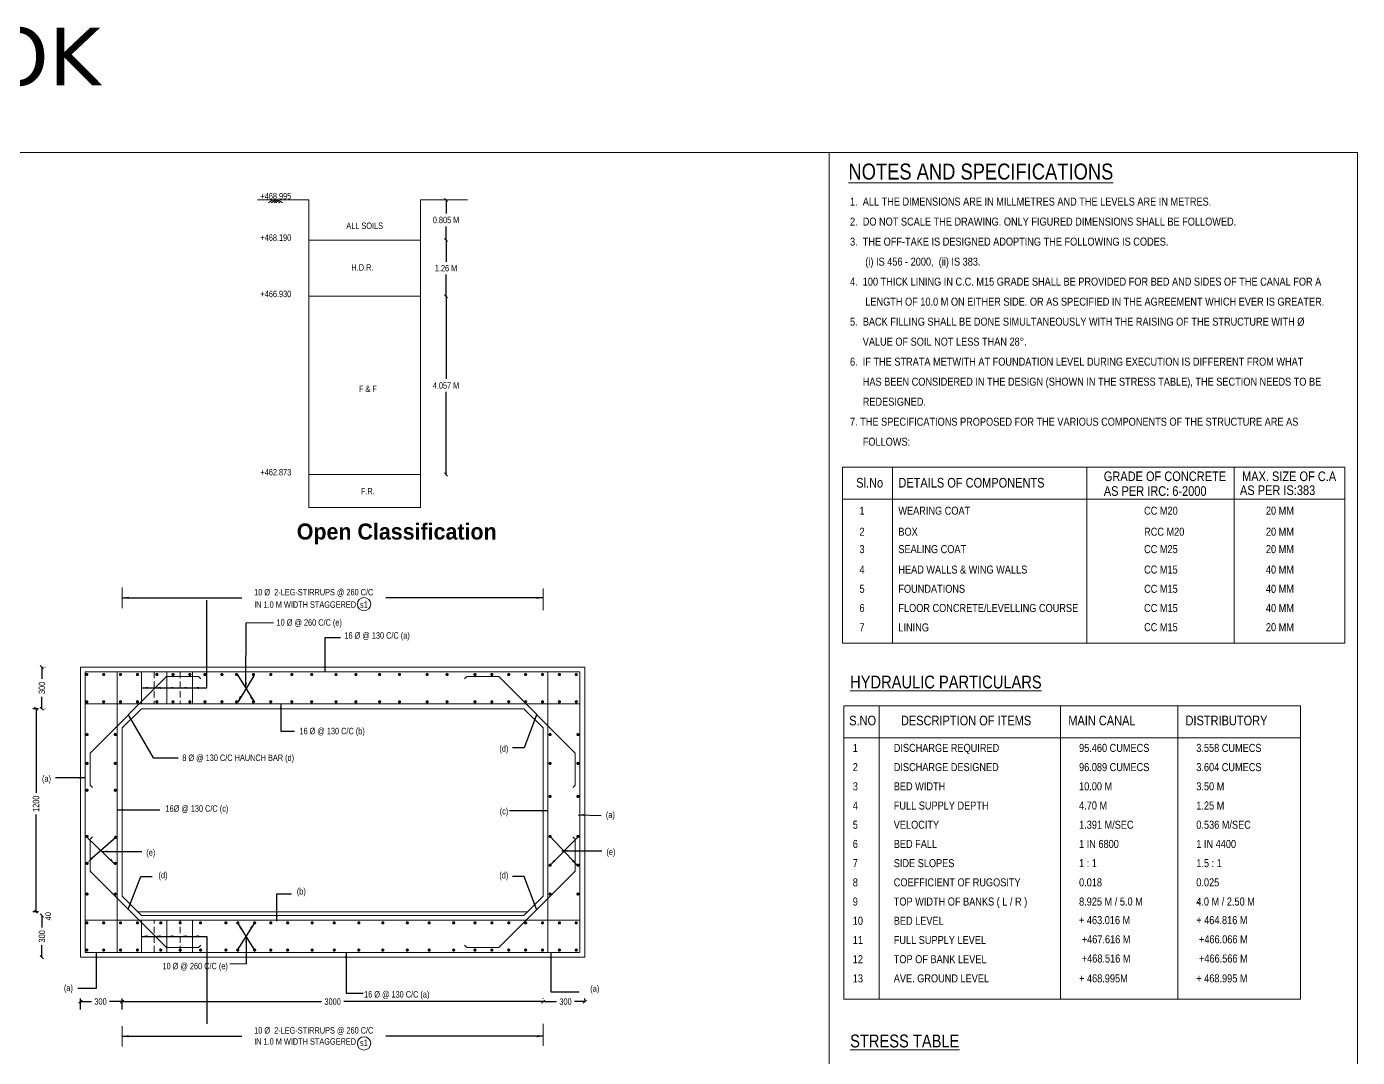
# Model space of a CAD drawing. Header units: millimetres. Extents: x 283753 to 367753, y 96727 to 166586.
# Drawn here: x 326192 to 367753, y 122460 to 154661 of the extents above; entities that cross this region are included whole.
import ezdxf

# ---------------------------------------------------------------- set-up
doc = ezdxf.new("R2010")
doc.units = ezdxf.units.MM
doc.linetypes.add('HIDDEN', pattern=[0.375, 0.25, -0.125])
doc.layers.add('Box', color=20, linetype='Continuous')
doc.styles.add('ARIAL NARROW', font='ARIALN.TTF')
doc.styles.add('CITYBLUEPR', font='cityb___.ttf')
doc.styles.add('VERDANA', font='verdana.ttf')
doc.dimstyles.get("Standard").update_dxf_attribs({"dimtxt": 0.18, "dimasz": 0.18, "dimexe": 0.18, "dimexo": 0.0625, "dimgap": 0.09, "dimtad": 0, "dimtih": 1, "dimtoh": 1, "dimdec": 4, "dimzin": 0, "dimdsep": 46, "dimtxsty": 'Standard', "dimcen": 0.09, "dimadec": 0, "dimazin": 0, "dimtfac": 1, "dimtdec": 4, "dimtofl": 0, "dimtmove": 0, "dimatfit": 3, "dimfxl": 1, "dimtolj": 1, "dimtzin": 0, "dimarcsym": 0})
doc.dimstyles.new('STANDARD$0', dxfattribs={"dimscale": 88.888889, "dimtxt": 0.02, "dimasz": 0.02, "dimexe": 0.05, "dimexo": 0.1, "dimgap": 0.002, "dimtad": 2, "dimdec": 0, "dimzin": 1, "dimdsep": 46, "dimtxsty": 'Standard', "dimblk": 'OBLIQUE', "dimcen": 0.09, "dimadec": 0, "dimazin": 0, "dimtfac": 1, "dimtdec": 4, "dimtofl": 0, "dimtmove": 0, "dimatfit": 3, "dimfxl": 1, "dimtolj": 1, "dimtzin": 1, "dimarcsym": 0})
doc.dimstyles.new('STANDARD$7', dxfattribs={"dimtxt": 2, "dimasz": 2, "dimexe": 1.25, "dimexo": 0.625, "dimtad": 1, "dimdec": 0, "dimlfac": 0.5, "dimdsep": 46, "dimtxsty": 'Standard', "dimcen": 2.5, "dimadec": 0, "dimazin": 0, "dimtfac": 1, "dimtdec": 0, "dimtmove": 0, "dimatfit": 3, "dimfxl": 1, "dimtolj": 1, "dimtzin": 0, "dimarcsym": 0})

# ---------------------------------------------------------------- blocks, each defined once
blk = doc.blocks.new('_Oblique')
at = {"color": 0, "linetype": 'ByBlock', "lineweight": -2}
blk.add_line((-0.5, -0.5), (0.5, 0.5), dxfattribs=at)
blk = doc.blocks.new('*D199')
at = {"color": 0, "lineweight": -2, "transparency": 16777216}
for p, q in [((339291, 149246), (339291, 148822)), ((339291, 147994), (339291, 148417))]:
    blk.add_line(p, q, dxfattribs=at)
at = {"layer": 'Defpoints', "color": 0, "transparency": 16777216}
for p in [(339291, 149246), (339291, 147994), (339291, 147994)]:
    blk.add_point(p, dxfattribs=at)
at = {"color": 0, "lineweight": -2, "transparency": 16777216, "xscale": 100, "yscale": 100, "zscale": 100}
for p, rotation in [((339291, 149246), 90), ((339291, 147994), 270)]:
    blk.add_blockref('_Oblique', p, dxfattribs=dict(at, rotation=rotation))
at = {"color": 0, "lineweight": 9, "transparency": 16777216, "insert": (339291, 148620), "char_height": 200, "attachment_point": 5, "style": 'ARIAL NARROW'}
blk.add_mtext('\\A1;0.805 M', dxfattribs=at)
blk = doc.blocks.new('*D200')
at = {"color": 0, "lineweight": -2, "transparency": 16777216}
for p, q in [((339291, 147994), (339291, 147316)), ((339291, 146235), (339291, 146912))]:
    blk.add_line(p, q, dxfattribs=at)
at = {"layer": 'Defpoints', "color": 0, "transparency": 16777216}
for p in [(339291, 147994), (339291, 146235), (339291, 146235)]:
    blk.add_point(p, dxfattribs=at)
at = {"color": 0, "lineweight": -2, "transparency": 16777216, "xscale": 100, "yscale": 100, "zscale": 100}
for p, rotation in [((339291, 147994), 90), ((339291, 146235), 270)]:
    blk.add_blockref('_Oblique', p, dxfattribs=dict(at, rotation=rotation))
at = {"color": 0, "lineweight": 9, "transparency": 16777216, "insert": (339291, 147114), "char_height": 200, "attachment_point": 5, "style": 'ARIAL NARROW'}
blk.add_mtext('\\A1;1.26 M', dxfattribs=at)
blk = doc.blocks.new('*D201')
at = {"color": 0, "lineweight": -2, "transparency": 16777216}
for p, q in [((339291, 146235), (339291, 143653)), ((339291, 140667), (339291, 143249))]:
    blk.add_line(p, q, dxfattribs=at)
at = {"layer": 'Defpoints', "color": 0, "transparency": 16777216}
for p in [(339291, 146235), (339291, 140667), (339291, 140667)]:
    blk.add_point(p, dxfattribs=at)
at = {"color": 0, "lineweight": -2, "transparency": 16777216, "xscale": 100, "yscale": 100, "zscale": 100}
for p, rotation in [((339291, 146235), 90), ((339291, 140667), 270)]:
    blk.add_blockref('_Oblique', p, dxfattribs=dict(at, rotation=rotation))
at = {"color": 0, "lineweight": 9, "transparency": 16777216, "insert": (339291, 143451), "char_height": 200, "attachment_point": 5, "style": 'ARIAL NARROW'}
blk.add_mtext('\\A1;4.057 M', dxfattribs=at)
blk = doc.blocks.new('*D214')
at = {"layer": 'Box', "color": 0, "lineweight": -2, "transparency": 16777216}
for p, q in [((342324, 124287), (342324, 124302)), ((343624, 124244), (343624, 124302)), ((342324, 124202), (342741, 124202)), ((343624, 124202), (343303, 124202))]:
    blk.add_line(p, q, dxfattribs=at)
at = {"layer": 'Defpoints', "color": 0, "transparency": 16777216}
for p in [(342324, 124187, -248), (343624, 124202), (343624, 124144, -4911)]:
    blk.add_point(p, dxfattribs=at)
at = {"layer": 'Box', "color": 0, "lineweight": -2, "transparency": 16777216, "xscale": 100, "yscale": 100, "zscale": 100, "rotation": 180}
blk.add_blockref('_Oblique', (342324, 124202), dxfattribs=at)
at = {"layer": 'Box', "color": 0, "lineweight": -2, "transparency": 16777216, "xscale": 100, "yscale": 100, "zscale": 100}
blk.add_blockref('_Oblique', (343624, 124202), dxfattribs=at)
at = {"layer": 'Box', "color": 0, "lineweight": 9, "transparency": 16777216, "insert": (343022, 124202), "char_height": 200, "attachment_point": 5, "style": 'ARIAL NARROW'}
blk.add_mtext('\\A1;300', dxfattribs=at)
blk = doc.blocks.new('*D209')
at = {"layer": 'Box', "color": 0, "lineweight": -2, "transparency": 16777216}
for p, q in [((326670, 134654), (326670, 134285)), ((326758, 134654), (326770, 134654)), ((326670, 133354), (326670, 133723)), ((326758, 133354), (326770, 133354))]:
    blk.add_line(p, q, dxfattribs=at)
at = {"layer": 'Defpoints', "color": 0, "transparency": 16777216}
for p in [(326658, 134654), (326658, 133354), (326670, 133354)]:
    blk.add_point(p, dxfattribs=at)
at = {"layer": 'Box', "color": 0, "lineweight": -2, "transparency": 16777216, "xscale": 100, "yscale": 100, "zscale": 100}
for p, rotation in [((326670, 134654), 90), ((326670, 133354), 270)]:
    blk.add_blockref('_Oblique', p, dxfattribs=dict(at, rotation=rotation))
at = {"layer": 'Box', "color": 0, "lineweight": 9, "transparency": 16777216, "insert": (326670, 134004), "char_height": 200, "attachment_point": 5, "rotation": 90, "style": 'ARIAL NARROW'}
blk.add_mtext('\\A1;300', dxfattribs=at)
blk = doc.blocks.new('*D210')
at = {"layer": 'Box', "color": 0, "lineweight": -2, "transparency": 16777216}
for p, q in [((326558, 133354), (326386, 133354)), ((326486, 133354), (326486, 130720)), ((326486, 127012), (326486, 130046)), ((326558, 127012), (326386, 127012))]:
    blk.add_line(p, q, dxfattribs=at)
at = {"layer": 'Defpoints', "color": 0, "transparency": 16777216}
for p in [(326658, 133354), (326486, 127012), (326658, 127012)]:
    blk.add_point(p, dxfattribs=at)
at = {"layer": 'Box', "color": 0, "lineweight": -2, "transparency": 16777216, "xscale": 100, "yscale": 100, "zscale": 100}
for p, rotation in [((326486, 133354), 90), ((326486, 127012), 270)]:
    blk.add_blockref('_Oblique', p, dxfattribs=dict(at, rotation=rotation))
at = {"layer": 'Box', "color": 0, "lineweight": 9, "transparency": 16777216, "insert": (326486, 130383), "char_height": 200, "attachment_point": 5, "rotation": 90, "style": 'ARIAL NARROW'}
blk.add_mtext('\\A1;1200', dxfattribs=at)
blk = doc.blocks.new('*D211')
at = {"layer": 'Box', "color": 0, "lineweight": -2, "transparency": 16777216}
for p, q in [((326577, 126892), (326570, 126892)), ((326670, 126892), (326670, 126523)), ((326670, 125592), (326670, 125961)), ((326577, 125592), (326570, 125592))]:
    blk.add_line(p, q, dxfattribs=at)
at = {"layer": 'Defpoints', "color": 0, "transparency": 16777216}
for p in [(326677, 126892), (326670, 125592), (326677, 125592)]:
    blk.add_point(p, dxfattribs=at)
at = {"layer": 'Box', "color": 0, "lineweight": -2, "transparency": 16777216, "xscale": 100, "yscale": 100, "zscale": 100}
for p, rotation in [((326670, 126892), 90), ((326670, 125592), 270)]:
    blk.add_blockref('_Oblique', p, dxfattribs=dict(at, rotation=rotation))
at = {"layer": 'Box', "color": 0, "lineweight": 9, "transparency": 16777216, "insert": (326670, 126242), "char_height": 200, "attachment_point": 5, "rotation": 90, "style": 'ARIAL NARROW'}
blk.add_mtext('\\A1;300', dxfattribs=at)
blk = doc.blocks.new('*D212')
at = {"layer": 'Box', "color": 0, "lineweight": -2, "transparency": 16777216}
for p, q in [((327877, 123954), (327877, 124302)), ((329175, 123954), (329175, 124302)), ((327877, 124202), (328219, 124202)), ((329175, 124202), (328781, 124202))]:
    blk.add_line(p, q, dxfattribs=at)
at = {"layer": 'Defpoints', "color": 0, "transparency": 16777216}
for p in [(327877, 123854, 1880), (329175, 124202), (329175, 123854, 1880)]:
    blk.add_point(p, dxfattribs=at)
at = {"layer": 'Box', "color": 0, "lineweight": -2, "transparency": 16777216, "xscale": 100, "yscale": 100, "zscale": 100, "rotation": 180}
blk.add_blockref('_Oblique', (327877, 124202), dxfattribs=at)
at = {"layer": 'Box', "color": 0, "lineweight": -2, "transparency": 16777216, "xscale": 100, "yscale": 100, "zscale": 100}
blk.add_blockref('_Oblique', (329175, 124202), dxfattribs=at)
at = {"layer": 'Box', "color": 0, "lineweight": 9, "transparency": 16777216, "insert": (328500, 124206), "char_height": 200, "attachment_point": 5, "style": 'ARIAL NARROW'}
blk.add_mtext('\\A1;300', dxfattribs=at)
blk = doc.blocks.new('*D213')
at = {"layer": 'Box', "color": 0, "lineweight": -2, "transparency": 16777216}
for p, q in [((329175, 124202), (335405, 124202)), ((342324, 124202), (336094, 124202)), ((342324, 124102), (342324, 124102))]:
    blk.add_line(p, q, dxfattribs=at)
at = {"layer": 'Defpoints', "color": 0, "transparency": 16777216}
for p in [(329175, 124202), (342324, 124202), (342324, 124202)]:
    blk.add_point(p, dxfattribs=at)
at = {"layer": 'Box', "color": 0, "lineweight": -2, "transparency": 16777216, "xscale": 100, "yscale": 100, "zscale": 100, "rotation": 180}
blk.add_blockref('_Oblique', (329175, 124202), dxfattribs=at)
at = {"layer": 'Box', "color": 0, "lineweight": -2, "transparency": 16777216, "xscale": 100, "yscale": 100, "zscale": 100}
blk.add_blockref('_Oblique', (342324, 124202), dxfattribs=at)
at = {"layer": 'Box', "color": 0, "lineweight": 9, "transparency": 16777216, "insert": (335749, 124202), "char_height": 200, "attachment_point": 5, "style": 'ARIAL NARROW'}
blk.add_mtext('\\A1;3000', dxfattribs=at)

msp = doc.modelspace()

# ---------------------------------------------------------------- linework, layer by layer
at = {"color": 0, "linetype": 'Continuous', "lineweight": 9}
for p, q in [((367752.6, 150726.9), (283752.6, 150726.9)), ((367752.6, 96726.9), (367752.6, 150726.9)), ((367358.9, 140893.5), (367358.9, 135395))]:
    msp.add_line(p, q, dxfattribs=at)
at = {"color": 0, "lineweight": 9}
for p, q in [((351252.6, 150726.9), (351252.6, 96726.9)), ((333407.5, 149245.5), (335006, 149245.5)), ((333880.1, 149245.5), (333749.7, 149152)), ((333965.9, 149245.5), (333835.5, 149152)), ((333880.1, 149245.5), (334010.5, 149152)), ((334051.7, 149245.5), (333921.3, 149152)), ((333965.9, 149245.5), (334096.3, 149152)), ((334051.7, 149245.5), (334182.1, 149152)), ((335006, 149245.5), (335006, 139640.4)), ((339965.1, 149245.5), (338489.2, 149245.5)), ((338489.2, 139640.4), (338489.2, 149245.5)), ((367752.6, 148379.4), (367752.6, 98326.9)), ((338489.2, 147993.5), (335006, 147993.5)), ((338489.2, 146235.2), (335006, 146235.2)), ((351675.8, 140893.5), (351675.8, 135395)), ((351675.8, 140893.5), (367358.9, 140893.5)), ((353233.2, 140893.5), (353233.2, 135395)), ((359299.4, 140893.5), (359299.4, 135395)), ((363903.8, 140893.5), (363903.8, 135395)), ((338489.2, 140666.5), (335006, 140666.5)), ((351675.8, 139893.5), (367358.9, 139893.5)), ((338489.2, 139640.4), (335006, 139640.4)), ((351675.8, 135395), (367358.9, 135395)), ((351709, 133444.8), (365971, 133444.8)), ((351709, 133444.8), (351709, 124281.1)), ((352821.1, 133444.8), (352821.1, 124281.1)), ((358484.8, 133444.8), (358484.8, 124281.1)), ((362146.3, 133444.8), (362146.3, 124281.1)), ((365971, 133444.8), (365971, 124281.1)), ((351709, 132444.8), (365971, 132444.8)), ((351709, 124281.1), (365971, 124281.1))]:
    msp.add_line(p, q, dxfattribs=at)
at = {"layer": 'Box', "color": 0, "lineweight": 9}
for p, q in [((329174.6, 136498.2), (329174.6, 137134.5)), ((342323.9, 136426.2), (342323.9, 137111.9)), ((333044.2, 136030.2, 5641.2), (333898.4, 136030.2, 5641.2)), ((327874.6, 134653.8), (327874.6, 125591.8)), ((327874.6, 134653.8), (339874.6, 134653.8)), ((328024.6, 134503.8), (328024.6, 125741.8)), ((328024.6, 134503.8), (339874.6, 134503.8)), ((329024.6, 134503.8), (329024.6, 125741.8)), ((329774.6, 134503.8), (329774.6, 133503.8)), ((330574.6, 134503.8), (330574.6, 133503.8)), ((331374.6, 134503.8), (331374.6, 133503.8)), ((339874.6, 134653.8), (343623.9, 134653.8)), ((339874.6, 134503.8), (343473.9, 134503.8)), ((342473.9, 134503.8), (342473.9, 125741.8)), ((343473.9, 134503.8), (343473.9, 125741.8)), ((343623.9, 134653.8), (343623.9, 125591.8)), ((328024.6, 133503.8), (339874.6, 133503.8)), ((339874.6, 133503.8), (343473.9, 133503.8)), ((329174.6, 132753.8), (329774.6, 133353.8)), ((329774.6, 133353.8), (340474.6, 133353.8)), ((340474.6, 133353.8), (341723.9, 133353.8)), ((341723.9, 133353.8), (342323.9, 132753.8)), ((329174.6, 132753.8), (329174.6, 127491.8)), ((342323.9, 132753.8), (342323.9, 127491.8)), ((329174.6, 127491.8), (329774.6, 126891.8)), ((341723.9, 126891.8), (342323.9, 127491.8)), ((340354.6, 127011.8), (329654.6, 127011.8)), ((340474.6, 126891.8), (329774.6, 126891.8)), ((341843.9, 127011.8), (340354.6, 127011.8)), ((341723.9, 126891.8), (340474.6, 126891.8)), ((339874.6, 126741.8), (328024.6, 126741.8)), ((329774.6, 125741.8), (329774.6, 126741.8)), ((330574.6, 125741.8), (330574.6, 126741.8)), ((331374.6, 125741.8), (331374.6, 126741.8)), ((343473.9, 126741.8), (339874.6, 126741.8)), ((339874.6, 125591.8), (327874.6, 125591.8)), ((339874.6, 125741.8), (328024.6, 125741.8)), ((343473.9, 125741.8), (339874.6, 125741.8)), ((343623.9, 125591.8), (339874.6, 125591.8)), ((333047, 125383.5, 3760.8), (332538, 125383.5, 3760.8)), ((329174.6, 123438.5), (329174.6, 122802.2)), ((342323.9, 123510.5), (342323.9, 122824.8))]:
    msp.add_line(p, q, dxfattribs=at)
at = {"layer": 'Box', "color": 0, "linetype": 'HIDDEN', "lineweight": 9, "ltscale": 800}
for p, q in [((330174.6, 134503.8), (330174.6, 133503.8)), ((330992.3, 134503.8), (330992.3, 133503.8)), ((330174.6, 125741.8), (330174.6, 126741.8)), ((330992.3, 125741.8), (330992.3, 126741.8))]:
    msp.add_line(p, q, dxfattribs=at)
at = {"layer": 'Box', "color": 0, "lineweight": 9, "const_width": 49.3, "elevation": 1880.4}
for points in [[(328045.5, 134420, 1), (328095.8, 134420, 1)], [(328572.8, 134420, 1), (328623.1, 134420, 1)], [(329100.1, 134420, 1), (329150.4, 134420, 1)], [(329627.4, 134420, 1), (329677.7, 134420, 1)], [(330235.6, 134420, 1), (330285.9, 134420, 1)], [(330738.1, 134420, 1), (330788.4, 134420, 1)], [(331263.9, 134420, 1), (331314.2, 134420, 1)], [(331736.6, 134420, 1), (331786.9, 134420, 1)], [(332266.9, 134420, 1), (332317.1, 134420, 1)], [(332722.2, 134420, 1), (332772.5, 134420, 1)], [(333249.5, 134420, 1), (333299.8, 134420, 1)], [(333791.2, 134420, 1), (333841.5, 134420, 1)], [(334447.6, 134420, 1), (334497.9, 134420, 1)], [(335068.7, 134420, 1), (335118.9, 134420, 1)], [(335829.6, 134420, 1), (335879.8, 134420, 1)], [(336450.6, 134420, 1), (336500.9, 134420, 1)], [(337190.7, 134420, 1), (337241, 134420, 1)], [(337811.8, 134420, 1), (337862, 134420, 1)], [(338676.6, 134420, 1), (338726.8, 134420, 1)], [(339297.6, 134420, 1), (339347.9, 134420, 1)], [(340169, 134420, 1), (340219.2, 134420, 1)], [(340696.3, 134420, 1), (340746.5, 134420, 1)], [(341223.6, 134420, 1), (341273.8, 134420, 1)], [(341750.9, 134420, 1), (341801.1, 134420, 1)], [(342278.2, 134420, 1), (342328.4, 134420, 1)], [(342805.5, 134420, 1), (342855.7, 134420, 1)], [(343332.8, 134420, 1), (343383, 134420, 1)], [(328045.5, 133570, 1), (328095.8, 133570, 1)], [(328572.8, 133570, 1), (328623.1, 133570, 1)], [(329100.1, 133570, 1), (329150.4, 133570, 1)], [(329627.4, 133570, 1), (329677.7, 133570, 1)], [(330235.6, 133570, 1), (330285.9, 133570, 1)], [(330738.1, 133570, 1), (330788.4, 133570, 1)], [(331263.9, 133570, 1), (331314.2, 133570, 1)], [(331736.6, 133570, 1), (331786.9, 133570, 1)], [(332266.9, 133570, 1), (332317.1, 133570, 1)], [(332722.2, 133570, 1), (332772.5, 133570, 1)], [(333249.5, 133570, 1), (333299.8, 133570, 1)], [(333791.2, 133570, 1), (333841.5, 133570, 1)], [(334447.6, 133570, 1), (334497.9, 133570, 1)], [(335068.7, 133570, 1), (335118.9, 133570, 1)], [(335829.6, 133570, 1), (335879.8, 133570, 1)], [(336450.6, 133570, 1), (336500.9, 133570, 1)], [(337190.7, 133570, 1), (337241, 133570, 1)], [(337811.8, 133570, 1), (337862, 133570, 1)], [(338676.6, 133570, 1), (338726.8, 133570, 1)], [(339297.6, 133570, 1), (339347.9, 133570, 1)], [(340169, 133570, 1), (340219.2, 133570, 1)], [(340696.3, 133570, 1), (340746.5, 133570, 1)], [(341223.6, 133570, 1), (341273.8, 133570, 1)], [(341750.9, 133570, 1), (341801.1, 133570, 1)], [(342278.2, 133570, 1), (342328.4, 133570, 1)], [(342805.5, 133570, 1), (342855.7, 133570, 1)], [(343332.8, 133570, 1), (343383, 133570, 1)], [(328054.2, 132545, 1), (328104.5, 132545, 1)], [(328934.9, 132545, 1), (328985.2, 132545, 1)], [(342514.4, 132545, 1), (342564.7, 132545, 1)], [(343384.2, 132545, 1), (343434.5, 132545, 1)], [(328054.2, 131645, 1), (328104.5, 131645, 1)], [(328934.9, 131645, 1), (328985.2, 131645, 1)], [(342514.4, 131645, 1), (342564.7, 131645, 1)], [(343384.2, 131645, 1), (343434.5, 131645, 1)], [(328054.2, 130804, 1), (328104.5, 130804, 1)], [(328934.9, 130804, 1), (328985.2, 130804, 1)], [(342514.4, 130612.7, 1), (342564.7, 130612.7, 1)], [(343384.2, 130612.7, 1), (343434.5, 130612.7, 1)], [(328054.2, 129363, 1), (328104.5, 129363, 1)], [(328947.1, 129334.7, 1), (328997.3, 129334.7, 1)], [(342514.4, 129363, 1), (342564.7, 129363, 1)], [(343384.2, 129363, 1), (343434.5, 129363, 1)], [(328054.2, 128520.7, 1), (328104.5, 128520.7, 1)], [(328934.9, 128520.7, 1), (328985.2, 128520.7, 1)], [(342514.4, 128463, 1), (342564.7, 128463, 1)], [(343384.2, 128463, 1), (343434.5, 128463, 1)], [(328054.2, 127563, 1), (328104.5, 127563, 1)], [(328934.9, 127563, 1), (328985.2, 127563, 1)], [(342514.4, 127563, 1), (342564.7, 127563, 1)], [(343384.2, 127563, 1), (343434.5, 127563, 1)], [(328045.5, 126663, 1), (328095.8, 126663, 1)], [(328572.8, 126663, 1), (328623.1, 126663, 1)], [(329100.1, 126663, 1), (329150.4, 126663, 1)], [(329627.4, 126663, 1), (329677.7, 126663, 1)], [(330355.2, 126663, 1), (330405.5, 126663, 1)], [(330963.3, 126663, 1), (331013.6, 126663, 1)], [(331598.8, 126663, 1), (331649, 126663, 1)], [(332390.9, 126663, 1), (332441.2, 126663, 1)], [(332760.6, 126663, 1), (332810.9, 126663, 1)], [(333287.9, 126663, 1), (333338.2, 126663, 1)], [(333791.2, 126663, 1), (333841.5, 126663, 1)], [(334318.5, 126663, 1), (334368.8, 126663, 1)], [(335084, 126663, 1), (335134.3, 126663, 1)], [(335774.8, 126663, 1), (335825.1, 126663, 1)], [(336540.4, 126663, 1), (336590.6, 126663, 1)], [(337290.2, 126663, 1), (337340.5, 126663, 1)], [(338055.7, 126663, 1), (338106, 126663, 1)], [(338738.4, 126663, 1), (338788.6, 126663, 1)], [(339503.9, 126663, 1), (339554.2, 126663, 1)], [(340169, 126663, 1), (340219.2, 126663, 1)], [(340696.3, 126663, 1), (340746.5, 126663, 1)], [(341223.6, 126663, 1), (341273.8, 126663, 1)], [(341750.9, 126663, 1), (341801.1, 126663, 1)], [(342278.2, 126663, 1), (342328.4, 126663, 1)], [(342805.5, 126663, 1), (342855.7, 126663, 1)], [(343332.8, 126663, 1), (343383, 126663, 1)], [(328045.5, 125813, 1), (328095.8, 125813, 1)], [(328572.8, 125813, 1), (328623.1, 125813, 1)], [(329100.1, 125813, 1), (329150.4, 125813, 1)], [(329627.4, 125813, 1), (329677.7, 125813, 1)], [(330355.2, 125813, 1), (330405.5, 125813, 1)], [(330963.3, 125813, 1), (331013.6, 125813, 1)], [(331598.8, 125813, 1), (331649, 125813, 1)], [(332390.9, 125813, 1), (332441.2, 125813, 1)], [(332760.6, 125813, 1), (332810.9, 125813, 1)], [(333287.9, 125813, 1), (333338.2, 125813, 1)], [(333791.2, 125813, 1), (333841.5, 125813, 1)], [(334318.5, 125813, 1), (334368.8, 125813, 1)], [(335084, 125813, 1), (335134.3, 125813, 1)], [(335774.8, 125813, 1), (335825.1, 125813, 1)], [(336540.4, 125813, 1), (336590.6, 125813, 1)], [(337290.2, 125813, 1), (337340.5, 125813, 1)], [(338055.7, 125813, 1), (338106, 125813, 1)], [(338738.4, 125813, 1), (338788.6, 125813, 1)], [(339503.9, 125813, 1), (339554.2, 125813, 1)], [(340169, 125813, 1), (340219.2, 125813, 1)], [(340696.3, 125813, 1), (340746.5, 125813, 1)], [(341223.6, 125813, 1), (341273.8, 125813, 1)], [(341750.9, 125813, 1), (341801.1, 125813, 1)], [(342278.2, 125813, 1), (342328.4, 125813, 1)], [(342805.5, 125813, 1), (342855.7, 125813, 1)], [(343332.8, 125813, 1), (343383, 125813, 1)]]:
    msp.add_lwpolyline(points, format="xyb", close=True, dxfattribs=at)
at = {"layer": 'Box', "color": 0, "lineweight": 9}
for points in [[(328245, 130895), (328174.6, 130966), (328174.6, 131966), (330562.5, 134353.8), (331562.5, 134353.8), (331632.9, 134282.8)], [(343253.4, 130895), (343323.9, 130966), (343323.9, 131966), (340936, 134353.8), (339936, 134353.8), (339865.6, 134282.8)], [(328245, 129350.6), (328174.6, 129279.7), (328174.6, 128279.7), (330562.5, 125891.8), (331562.5, 125891.8), (331632.9, 125962.8)], [(343253.4, 129350.6), (343323.9, 129279.7), (343323.9, 128279.7), (340936, 125891.8), (339936, 125891.8), (339865.6, 125962.8)]]:
    msp.add_lwpolyline(points, dxfattribs=at)
for centre in [(336729.4, 136617.8), (336729.4, 122897.8)]:
    msp.add_circle(centre, 208, dxfattribs=at)
for points in [[(332909.9, 133720.2, 3760.8), (332783.8, 133561.5, 3760.8), (332851.6, 133752.5, 3760.8)], [(333223, 133744.1, 3760.8), (333311.1, 133561.5, 3760.8), (333168.6, 133705.7, 3760.8)], [(328259.8, 128664.5, 1880.4), (328096.6, 128544.3, 1880.4), (328212, 128711, 1880.4)], [(328828.6, 128671, 1880.4), (328941.2, 128502.4, 1880.4), (328780, 128625.4, 1880.4)], [(342702.8, 128583.2, 1880.4), (342539.6, 128463, 1880.4), (342655, 128629.7, 1880.4)], [(343271.6, 128631.6, 1880.4), (343384.2, 128463, 1880.4), (343223, 128586, 1880.4)], [(332914.3, 126504.3, 1880.4), (332788.1, 126663, 1880.4), (332856, 126471.9, 1880.4)], [(333227.4, 126480.4, 1880.4), (333315.4, 126663, 1880.4), (333172.9, 126518.8, 1880.4)]]:
    msp.add_solid(points, dxfattribs=at)

# ---------------------------------------------------------------- texts
at = {"color": 1, "lineweight": 9, "style": 'VERDANA'}
msp.add_text('OK', height=1800, dxfattribs=at).set_placement((324939.6, 152828.4))
at = {"color": 0, "lineweight": 9}
for s, height, style, p in [('%%UNOTES AND SPECIFICATIONS', 500, 'ARIAL NARROW', (351857.3, 149882.5)), ('+468.995', 200, 'ARIAL NARROW', (333494.4, 149265.4)), ('+468.190', 200, 'ARIAL NARROW', (333494.4, 147968.6)), ('+466.930', 200, 'ARIAL NARROW', (333494.4, 146210.2)), ('+462.873', 200, 'ARIAL NARROW', (333494.4, 140641.6)), ('Sl.No     ', 300, 'ARIAL NARROW', (352100.3, 140261.8)), ('DETAILS OF COMPONENTS', 300, 'ARIAL NARROW', (353417.2, 140261.8)), ('GRADE OF CONCRETE', 300, 'ARIAL NARROW', (359833, 140463.6)), ('MAX. SIZE OF C.A', 300, 'ARIAL NARROW', (364150.2, 140463.6)), ('AS PER IRC: 6-2000', 300, 'ARIAL NARROW', (359833, 140002.5)), ('AS PER IS:383', 300, 'ARIAL NARROW', (364086, 140028.1)), ('1', 250, 'ARIAL NARROW', (352202.8, 139413.4)), ('WEARING COAT ', 250, 'ARIAL NARROW', (353417.2, 139413.4)), ('CC M20', 250, 'ARIAL NARROW', (361091.5, 139413.4)), ('20 MM', 250, 'ARIAL NARROW', (364896, 139413.3)), ('Open Classification', 500, 'CITYBLUEPR', (334629.2, 138637.9)), ('2', 250, 'ARIAL NARROW', (352202.8, 138757)), ('BOX', 250, 'ARIAL NARROW', (353417.2, 138757)), ('RCC M20', 250, 'ARIAL NARROW', (361091.5, 138757)), ('20 MM', 250, 'ARIAL NARROW', (364896, 138757)), ('3', 250, 'ARIAL NARROW', (352202.8, 138212.5)), ('SEALING COAT', 250, 'ARIAL NARROW', (353417.2, 138212.5)), ('CC M25', 250, 'ARIAL NARROW', (361091.5, 138212.5)), ('20 MM', 250, 'ARIAL NARROW', (364896, 138212.5)), ('4', 250, 'ARIAL NARROW', (352202.8, 137574.2)), ('HEAD WALLS & WING WALLS', 250, 'ARIAL NARROW', (353417.2, 137574.2)), ('CC M15', 250, 'ARIAL NARROW', (361091.5, 137574.2)), ('40 MM', 250, 'ARIAL NARROW', (364896, 137574.1)), ('5', 250, 'ARIAL NARROW', (352202.8, 136974.2)), ('FOUNDATIONS', 250, 'ARIAL NARROW', (353417.2, 136974.2)), ('CC M15', 250, 'ARIAL NARROW', (361091.5, 136974.2)), ('40 MM', 250, 'ARIAL NARROW', (364896, 136974.1)), ('6', 250, 'ARIAL NARROW', (352202.8, 136374.2)), ('FLOOR CONCRETE/LEVELLING COURSE', 250, 'ARIAL NARROW', (353417.2, 136374.2)), ('CC M15', 250, 'ARIAL NARROW', (361091.5, 136374.2)), ('40 MM', 250, 'ARIAL NARROW', (364896, 136374.1)), ('7', 250, 'ARIAL NARROW', (352202.8, 135774.2)), ('LINING', 250, 'ARIAL NARROW', (353417.2, 135767.5)), ('CC M15', 250, 'ARIAL NARROW', (361091.5, 135774.2)), ('20 MM', 250, 'ARIAL NARROW', (364896, 135774.1)), ('%%UHYDRAULIC PARTICULARS', 400, 'ARIAL NARROW', (351910.9, 133986.5)), ('S.NO', 300, 'ARIAL NARROW', (351881.5, 132833.7)), ('DESCRIPTION OF ITEMS', 300, 'ARIAL NARROW', (353498, 132833.7)), ('MAIN CANAL', 300, 'ARIAL NARROW', (358724, 132833.7)), ('DISTRIBUTORY ', 300, 'ARIAL NARROW', (362385.5, 132833.7)), ('1', 250, 'ARIAL NARROW', (351993.6, 132003.3)), ('DISCHARGE REQUIRED', 250, 'ARIAL NARROW', (353273.8, 132003.3)), ('95.460 CUMECS', 250, 'ARIAL NARROW', (359060.3, 132003.3)), ('3.558 CUMECS', 250, 'ARIAL NARROW', (362721.8, 132003.3)), ('2', 250, 'ARIAL NARROW', (351993.6, 131403.3)), ('DISCHARGE DESIGNED', 250, 'ARIAL NARROW', (353273.8, 131403.3)), ('96.089 CUMECS', 250, 'ARIAL NARROW', (359060.3, 131403.3)), ('3.604 CUMECS', 250, 'ARIAL NARROW', (362721.8, 131403.3)), ('3', 250, 'ARIAL NARROW', (351993.6, 130803.3)), ('BED WIDTH', 250, 'ARIAL NARROW', (353273.8, 130803.3)), ('10.00 M', 250, 'ARIAL NARROW', (359060.3, 130803.3)), ('3.50 M', 250, 'ARIAL NARROW', (362721.8, 130803.3)), ('4', 250, 'ARIAL NARROW', (351993.6, 130203.3)), ('FULL SUPPLY DEPTH', 250, 'ARIAL NARROW', (353273.8, 130203.3)), ('4.70 M', 250, 'ARIAL NARROW', (359060.3, 130203.3)), ('1.25 M', 250, 'ARIAL NARROW', (362721.8, 130203.3)), ('5', 250, 'ARIAL NARROW', (351993.6, 129603.3)), ('VELOCITY', 250, 'ARIAL NARROW', (353273.8, 129603.3)), ('1.391 M/SEC', 250, 'ARIAL NARROW', (359060.3, 129603.3)), ('0.536 M/SEC', 250, 'ARIAL NARROW', (362721.8, 129603.3)), ('6', 250, 'ARIAL NARROW', (351993.6, 129003.3)), ('1 IN 6800', 250, 'ARIAL NARROW', (359060.3, 129003.3)), ('1 IN 4400', 250, 'ARIAL NARROW', (362721.8, 129003.3)), ('BED FALL', 250, 'ARIAL NARROW', (353273.8, 129003.3)), ('7', 250, 'ARIAL NARROW', (351993.6, 128403.3)), ('SIDE SLOPES ', 250, 'ARIAL NARROW', (353273.8, 128403.3)), ('1 : 1', 250, 'ARIAL NARROW', (359060.3, 128403.3)), ('1.5 : 1', 250, 'ARIAL NARROW', (362721.8, 128403.3)), ('8', 250, 'ARIAL NARROW', (351993.6, 127803.3)), ('COEFFICIENT OF RUGOSITY', 250, 'ARIAL NARROW', (353273.8, 127803.3)), ('0.018', 250, 'ARIAL NARROW', (359060.3, 127803.3)), ('0.025', 250, 'ARIAL NARROW', (362721.8, 127803.3)), ('9', 250, 'ARIAL NARROW', (351993.6, 127203.3)), ('TOP WIDTH OF BANKS ( L / R )', 250, 'ARIAL NARROW', (353273.8, 127203.3)), ('8.925 M / 5.0 M', 250, 'ARIAL NARROW', (359060.3, 127203.3)), ('4.0 M / 2.50 M', 250, 'ARIAL NARROW', (362719.7, 127203.3)), ('-', 250, 'ARIAL NARROW', (362721.8, 127203.3)), ('10', 250, 'ARIAL NARROW', (351993.6, 126603.3)), ('BED LEVEL', 250, 'ARIAL NARROW', (353273.8, 126603.3)), ('+ 463.016 M ', 250, 'ARIAL NARROW', (359058.3, 126623.7)), ('+ 464.816 M ', 250, 'ARIAL NARROW', (362719.9, 126623.7)), ('11', 250, 'ARIAL NARROW', (351993.6, 126003.3)), ('FULL SUPPLY LEVEL', 250, 'ARIAL NARROW', (353273.8, 126003.3)), ('+467.616 M', 250, 'ARIAL NARROW', (359144.9, 126023.7)), ('+466.066 M', 250, 'ARIAL NARROW', (362806.4, 126023.7)), ('12', 250, 'ARIAL NARROW', (351993.6, 125403.3)), ('TOP OF BANK LEVEL', 250, 'ARIAL NARROW', (353273.8, 125403.3)), ('+468.516 M ', 250, 'ARIAL NARROW', (359144.9, 125423.7)), ('+466.566 M ', 250, 'ARIAL NARROW', (362806.4, 125423.7)), ('13', 250, 'ARIAL NARROW', (351993.6, 124803.3)), ('AVE. GROUND LEVEL', 250, 'ARIAL NARROW', (353273.8, 124803.3)), ('+ 468.995M', 250, 'ARIAL NARROW', (359060.3, 124803.3)), ('+ 468.995 M', 250, 'ARIAL NARROW', (362721.8, 124803.3)), ('%%USTRESS TABLE', 400, 'ARIAL NARROW', (351910.9, 122772.2))]:
    msp.add_text(s, height=height, dxfattribs=dict(at, style=style)).set_placement(p)
at = {"color": 0, "linetype": 'Continuous', "lineweight": 9, "insert": (351907, 149319.5), "char_height": 250, "width": 15000, "attachment_point": 1, "line_spacing_factor": 1.5, "style": 'CITYBLUEPR'}
msp.add_mtext('{\\fArial Narrow|b0|i0|c0|p34;1.  ALL THE DIMENSIONS ARE IN MILLMETRES AND THE LEVELS ARE IN METRES.\\P2.  DO NOT SCALE THE DRAWING. ONLY FIGURED DIMENSIONS SHALL BE FOLLOWED.\\P3.  THE OFF-TAKE IS DESIGNED ADOPTING THE FOLLOWING IS CODES.\\P      (i) IS 456 - 2000,  (ii) IS 383.   \\P4.  100 THICK LINING IN C.C. M15 GRADE SHALL BE PROVIDED FOR BED AND SIDES OF THE CANAL FOR A  \\P      LENGTH OF 10.0 M ON EITHER SIDE. OR AS SPECIFIED IN THE AGREEMENT WHICH EVER IS GREATER.\\P5.  BACK FILLING SHALL BE DONE SIMULTANEOUSLY WITH THE RAISING OF THE STRUCTURE WITH %%C \\P     VALUE OF SOIL NOT LESS THAN 28°.\\P6.  IF THE STRATA METWITH AT FOUNDATION LEVEL DURING EXECUTION IS DIFFERENT FROM WHAT  \\P     HAS BEEN CONSIDERED IN THE DESIGN (SHOWN IN THE STRESS TABLE), THE SECTION NEEDS TO BE \\P     REDESIGNED.\\P7. THE SPECIFICATIONS PROPOSED FOR THE VARIOUS COMPONENTS OF THE STRUCTURE ARE AS \\P     FOLLOWS:}', dxfattribs=at)
at = {"color": 0, "lineweight": 9, "char_height": 200, "attachment_point": 4, "style": 'ARIAL NARROW'}
for s, insert in [('ALL SOILS', (336177.2, 148438.4)), ('H.D.R.', (336337, 147136.4)), ('F & F', (336569.9, 143347.9)), ('F.R.', (336631.7, 140149.9))]:
    msp.add_mtext(s, dxfattribs=dict(at, insert=insert))
at = {"layer": 'Box', "color": 0, "lineweight": 9, "style": 'ARIAL NARROW'}
for s, p in [('10 %%C  2-LEG-STIRRUPS @ 260 C/C ', (333298.4, 136893.2)), ('IN 1.0 M WIDTH STAGGERED ', (333298.4, 136504.6)), (' s1', (336541.2, 136504.6)), ('10 %%C @ 260 C/C (e)', (333997.6, 135946.4)), ('16 %%C @ 130 C/C (a)', (336116.6, 135541.6)), ('16 %%C @ 130 C/C (b)', (334711.8, 132555.4)), ('(d)', (340956.6, 132012.8)), ('8 %%C @ 130 C/C HAUNCH BAR (d)', (331054.5, 131720.8)), ('(a) ', (326672.7, 131069.7)), ('16%%C @ 130 C/C (c)', (330526.6, 130134.8)), ('(c)', (340967.4, 130053.1)), ('(a)', (344283.4, 129940.5)), ('(e)', (329930.6, 128762.2)), ('(e)', (344299.9, 128780.5)), ('(d)', (330310, 128052.1)), ('(d)', (340956.6, 128052.1)), ('(b) ', (334631.2, 127548.5)), ('10 %%C @ 260 C/C (e)', (330435.1, 125213)), ('(a)', (327358.3, 124529.8)), ('(a)', (343795.7, 124509.8)), ('16 %%C @ 130 C/C (a)', (336730.8, 124330.6)), ('10 %%C  2-LEG-STIRRUPS @ 260 C/C ', (333298.4, 123203.8)), ('IN 1.0 M WIDTH STAGGERED ', (333298.4, 122858)), (' s1', (336541.2, 122813.4))]:
    msp.add_text(s, height=200, dxfattribs=at).set_placement(p)
at = {"layer": 'Box', "color": 0, "lineweight": 9, "insert": (326865, 126868.2), "char_height": 177.78, "attachment_point": 5, "rotation": 90}
msp.add_mtext('\\A1;40', dxfattribs=at)

# ---------------------------------------------------------------- dimensions: what is measured, and where the dimension line sits
at = {"color": 0, "lineweight": 9}
for base, p1, p2, text, picture, middle in [((339290.5, 147993.5), (339290.5, 149245.5), (339290.5, 147993.5), '0.805 M', '*D199', (339290.5, 148619.5)), ((339290.5, 146235.2), (339290.5, 147993.5), (339290.5, 146235.2), '1.26 M', '*D200', (339290.5, 147114.4)), ((339290.5, 140666.5), (339290.5, 146235.2), (339290.5, 140666.5), '4.057 M', '*D201', (339290.5, 143450.9))]:
    dim = msp.add_linear_dim(base=base, p1=p1, p2=p2, angle=90, text=text, dimstyle='Standard', override={"dimtxt": 200, "dimasz": 100, "dimexe": 100, "dimexo": 100, "dimgap": 100, "dimdec": 0, "dimtxsty": 'ARIAL NARROW', "dimblk1": 'Oblique', "dimblk2": 'Oblique', "dimsah": 1}, dxfattribs=at)
    dim.commit()
    dim.dimension.update_dxf_attribs({"geometry": picture, "text_midpoint": middle})
at = {"layer": 'Box', "color": 0, "lineweight": 9}
for base, p1, p2, picture, middle in [((326670.2, 133353.8), (326657.9, 134653.8), (326657.9, 133353.8), '*D209', (326670.2, 134003.8)), ((326670.2, 125591.8), (326677.1, 126891.8), (326677.1, 125591.8), '*D211', (326670.2, 126241.8))]:
    dim = msp.add_linear_dim(base=base, p1=p1, p2=p2, angle=90, text='300', dimstyle='STANDARD$0', override={"dimscale": 1, "dimtxt": 200, "dimasz": 100, "dimexe": 100, "dimexo": 100, "dimgap": 100, "dimtad": 0, "dimtoh": 1, "dimzin": 0, "dimtxsty": 'ARIAL NARROW', "dimblk1": 'Oblique', "dimblk2": 'Oblique', "dimsah": 1, "dimtmove": 2, "dimtzin": 0}, dxfattribs=at)
    dim.commit()
    dim.dimension.update_dxf_attribs({"geometry": picture, "text_midpoint": middle})
dim = msp.add_linear_dim(base=(326485.6, 127011.8), p1=(326657.9, 133353.8), p2=(326657.9, 127011.8), angle=90, text='1200', dimstyle='STANDARD$0', override={"dimscale": 1, "dimtxt": 200, "dimasz": 100, "dimexe": 100, "dimexo": 100, "dimgap": 100, "dimtad": 0, "dimtoh": 1, "dimzin": 0, "dimtxsty": 'ARIAL NARROW', "dimblk1": 'Oblique', "dimblk2": 'Oblique', "dimsah": 1, "dimtmove": 2, "dimtzin": 0}, dxfattribs=at)
dim.commit()
dim.dimension.update_dxf_attribs({"geometry": '*D210', "text_midpoint": (326485.6, 130382.7), "dimtype": 160})
for base, p1, p2, picture, middle in [((329174.6, 124202.2), (327876.9, 123853.5, 1880.4), (329174.6, 123853.5, 1880.4), '*D212', (328500, 124205.9)), ((343623.9, 124202.4), (342323.9, 124186.7, -248), (343623.9, 124143.9, -4910.7), '*D214', (343022.4, 124202.4))]:
    dim = msp.add_linear_dim(base=base, p1=p1, p2=p2, text='300', dimstyle='STANDARD$0', override={"dimscale": 1, "dimtxt": 200, "dimasz": 100, "dimexe": 100, "dimexo": 100, "dimgap": 100, "dimtad": 0, "dimtoh": 1, "dimzin": 0, "dimtxsty": 'ARIAL NARROW', "dimblk1": 'Oblique', "dimblk2": 'Oblique', "dimsah": 1, "dimtmove": 2, "dimtzin": 0}, dxfattribs=at)
    dim.commit()
    dim.dimension.update_dxf_attribs({"geometry": picture, "text_midpoint": middle, "dimtype": 160})
dim = msp.add_linear_dim(base=(342323.9, 124202.2), p1=(329174.6, 124202.2), p2=(342323.9, 124202.4), text='3000', dimstyle='STANDARD$0', override={"dimscale": 1, "dimtxt": 200, "dimasz": 100, "dimexe": 100, "dimexo": 100, "dimgap": 100, "dimtad": 0, "dimtoh": 1, "dimzin": 0, "dimtxsty": 'ARIAL NARROW', "dimblk1": 'Oblique', "dimblk2": 'Oblique', "dimsah": 1, "dimtmove": 2, "dimtzin": 0}, dxfattribs=at)
dim.commit()
dim.dimension.update_dxf_attribs({"geometry": '*D213', "text_midpoint": (335749.2, 124202.2)})

# ---------------------------------------------------------------- leaders
for points, override in [([(329174.6, 136816.4), (332913.8, 136816.4)], {"dimasz": 200, "dimgap": 0.625, "dimtad": 0}), ([(329774.6, 134003.8), (331821.1, 134003.8), (331821.1, 136738.7)], {"dimasz": 200, "dimtad": 0}), ([(342323.9, 136816.4), (337405.5, 136816.4)], {"dimasz": 200, "dimtad": 0}), ([(333042, 133994.4, 5641.2), (333044.2, 136030.2, 5641.2)], {"dimtxt": 200, "dimasz": 175, "dimexe": 0.18, "dimexo": 0.0625, "dimgap": 0.09, "dimtad": 0, "dimtoh": 1, "dimlfac": 1, "dimzin": 0, "dimcen": 0.09, "dimtdec": 4, "dimtofl": 0}), ([(335512.1, 134500.6), (335512.1, 135577.3), (335990.6, 135577.3)], {"dimtxt": 200, "dimasz": 175, "dimexe": 0.18, "dimexo": 0.0625, "dimgap": 0.09, "dimtad": 0, "dimtoh": 1, "dimlfac": 1, "dimzin": 0, "dimcen": 0.09, "dimtdec": 4, "dimtofl": 0}), ([(332775.4, 134414.9, 5641.2), (333311.1, 133561.5, 5641.2)], {"dimgap": 0.625, "dimtad": 0}), ([(333291, 134380.1, 3760.8), (332783.8, 133561.5, 3760.8)], {"dimgap": 0.625, "dimtad": 0}), ([(330174.6, 134003.8), (330574.6, 134003.8)], {"dimasz": 200, "dimtad": 0}), ([(330574.6, 134003.8), (331374.6, 134003.8)], {"dimasz": 200, "dimtad": 0}), ([(330992.3, 134003.8), (331792.3, 134003.8)], {"dimasz": 200, "dimtad": 0}), ([(331374.6, 134003.8), (331821.1, 134003.8)], {"dimasz": 200, "dimtad": 0}), ([(334128.6, 133505.6), (334128.6, 132648.4), (334557.5, 132648.4)], {"dimtxt": 200, "dimasz": 175, "dimexe": 0.18, "dimexo": 0.0625, "dimgap": 0.09, "dimtad": 0, "dimtoh": 1, "dimlfac": 1, "dimzin": 0, "dimcen": 0.09, "dimtdec": 4, "dimtofl": 0}), ([(329368.5, 133159.9), (330139.9, 131817.7), (330922.3, 131817.7)], {"dimtxt": 200, "dimasz": 175, "dimexe": 0.18, "dimexo": 0.0625, "dimgap": 0.09, "dimtad": 0, "dimtoh": 1, "dimlfac": 1, "dimzin": 0, "dimcen": 0.09, "dimtdec": 4, "dimtofl": 0}), ([(342117.7, 133159.9), (341725.6, 132129.8), (341370, 132129.8)], {"dimtxt": 200, "dimasz": 175, "dimexe": 0.18, "dimexo": 0.0625, "dimgap": 0.09, "dimtad": 0, "dimtoh": 1, "dimlfac": 1, "dimzin": 0, "dimcen": 0.09, "dimtdec": 4, "dimtofl": 0}), ([(328018.2, 131190), (327097.6, 131190)], {"dimtxt": 200, "dimasz": 175, "dimexe": 0.18, "dimexo": 0.0625, "dimgap": 0.09, "dimtad": 0, "dimtoh": 1, "dimlfac": 1, "dimzin": 0, "dimcen": 0.09, "dimtdec": 4, "dimtofl": 0}), ([(329040.1, 130195.2), (330352.4, 130195.2)], {"dimtxt": 200, "dimasz": 175, "dimexe": 0.18, "dimexo": 0.0625, "dimgap": 0.09, "dimtad": 0, "dimtoh": 1, "dimlfac": 1, "dimzin": 0, "dimcen": 0.09, "dimtdec": 4, "dimtofl": 0}), ([(342463.8, 130164.7), (341272.2, 130164.7)], {"dimtxt": 200, "dimasz": 175, "dimexe": 0.18, "dimexo": 0.0625, "dimgap": 0.09, "dimtad": 0, "dimtoh": 1, "dimlfac": 1, "dimzin": 0, "dimcen": 0.09, "dimtdec": 4, "dimtofl": 0}), ([(343422.3, 130036.7), (344137.4, 130020.1)], {"dimtxt": 200, "dimasz": 175, "dimexe": 0.18, "dimexo": 0.0625, "dimgap": 0.09, "dimtad": 0, "dimtoh": 1, "dimlfac": 1, "dimzin": 0, "dimcen": 0.09, "dimtdec": 4, "dimtofl": 0}), ([(328057.9, 129349.8, 1880.4), (328941.2, 128502.4, 1880.4)], {"dimgap": 0.625, "dimtad": 0}), ([(328984.7, 129342.9, 1880.4), (328235.9, 128687.7, 1880.4)], {"dimgap": 0.625, "dimtad": 0}), ([(342522.3, 129381.3, 1880.4), (343384.2, 128463, 1880.4)], {"dimgap": 0.625, "dimtad": 0}), ([(343427.7, 129361.2, 1880.4), (342539.6, 128463, 1880.4)], {"dimgap": 0.625, "dimtad": 0}), ([(328540.6, 128893.8), (329790, 128891.6)], {"dimtxt": 200, "dimasz": 175, "dimexe": 0.18, "dimexo": 0.0625, "dimgap": 0.09, "dimtad": 0, "dimtoh": 1, "dimlfac": 1, "dimzin": 0, "dimcen": 0.09, "dimtdec": 4, "dimtofl": 0}), ([(342909.9, 128912.1), (344159.3, 128909.9)], {"dimtxt": 200, "dimasz": 175, "dimexe": 0.18, "dimexo": 0.0625, "dimgap": 0.09, "dimtad": 0, "dimtoh": 1, "dimlfac": 1, "dimzin": 0, "dimcen": 0.09, "dimtdec": 4, "dimtofl": 0}), ([(329368.5, 127085.7), (329760.6, 128115.8), (330116.2, 128115.8)], {"dimtxt": 200, "dimasz": 175, "dimexe": 0.18, "dimexo": 0.0625, "dimgap": 0.09, "dimtad": 0, "dimtoh": 1, "dimlfac": 1, "dimzin": 0, "dimcen": 0.09, "dimtdec": 4, "dimtofl": 0}), ([(342117.7, 127085.7), (341725.6, 128115.8), (341370, 128115.8)], {"dimtxt": 200, "dimasz": 175, "dimexe": 0.18, "dimexo": 0.0625, "dimgap": 0.09, "dimtad": 0, "dimtoh": 1, "dimlfac": 1, "dimzin": 0, "dimcen": 0.09, "dimtdec": 4, "dimtofl": 0}), ([(334004.2, 126714.2), (334004.2, 127569.5), (334460.6, 127569.5)], {"dimtxt": 200, "dimasz": 175, "dimexe": 0.18, "dimexo": 0.0625, "dimgap": 0.09, "dimtad": 0, "dimtoh": 1, "dimlfac": 1, "dimzin": 0, "dimcen": 0.09, "dimtdec": 4, "dimtofl": 0}), ([(332779.8, 125809.6, 3760.8), (333315.4, 126663, 3760.8)], {"dimgap": 0.625, "dimtad": 0}), ([(333295.3, 125844.4, 1880.4), (332788.1, 126663, 1880.4)], {"dimgap": 0.625, "dimtad": 0}), ([(329774.6, 126241.8), (331821.1, 126241.8), (331821.1, 123506.9)], {"dimasz": 200, "dimtad": 0}), ([(330174.6, 126241.8), (330574.6, 126241.8)], {"dimasz": 200, "dimtad": 0}), ([(330574.6, 126241.8), (331374.6, 126241.8)], {"dimasz": 200, "dimtad": 0}), ([(330992.3, 126241.8), (331792.3, 126241.8)], {"dimasz": 200, "dimtad": 0}), ([(331374.6, 126241.8), (331821.1, 126241.8)], {"dimasz": 200, "dimtad": 0}), ([(333048.1, 126230.1, 3760.8), (333047, 125383.5, 3760.8)], {"dimtxt": 200, "dimasz": 175, "dimexe": 0.18, "dimexo": 0.0625, "dimgap": 0.09, "dimtad": 0, "dimtoh": 1, "dimlfac": 1, "dimzin": 0, "dimcen": 0.09, "dimtdec": 4, "dimtofl": 0}), ([(328365.2, 125748.6), (328365.2, 124608.2), (327792.4, 124608.2)], {"dimtxt": 200, "dimasz": 175, "dimexe": 0.18, "dimexo": 0.0625, "dimgap": 0.09, "dimtad": 0, "dimtoh": 1, "dimlfac": 1, "dimzin": 0, "dimcen": 0.09, "dimtdec": 4, "dimtofl": 0}), ([(336167.2, 125738.7), (336167.2, 124470.8), (336702.1, 124470.8)], {"dimtxt": 200, "dimasz": 175, "dimexe": 0.18, "dimexo": 0.0625, "dimgap": 0.09, "dimtad": 0, "dimtoh": 1, "dimlfac": 1, "dimzin": 0, "dimcen": 0.09, "dimtdec": 4, "dimtofl": 0}), ([(342563.3, 125733.9), (342563.3, 124508), (343447.7, 124508)], {"dimtxt": 200, "dimasz": 175, "dimexe": 0.18, "dimexo": 0.0625, "dimgap": 0.09, "dimtad": 0, "dimtoh": 1, "dimlfac": 1, "dimzin": 0, "dimcen": 0.09, "dimtdec": 4, "dimtofl": 0}), ([(329174.6, 123120.3), (332913.8, 123120.3)], {"dimasz": 200, "dimgap": 0.625, "dimtad": 0}), ([(342323.9, 123120.3), (337405.5, 123120.3)], {"dimasz": 200, "dimtad": 0})]:
    msp.add_leader(points, dimstyle='STANDARD$7', override=override, dxfattribs=at)

doc.saveas('drawing.dxf')
